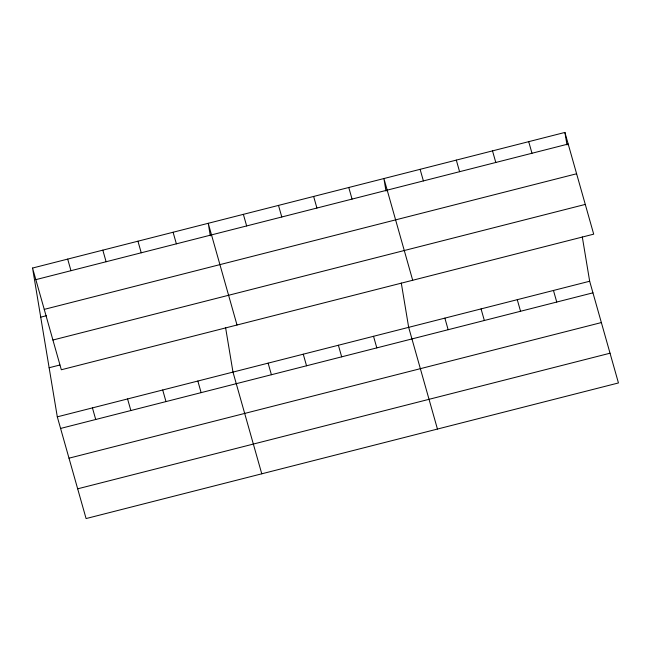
<?xml version="1.0" encoding="UTF-8"?>
<svg xmlns="http://www.w3.org/2000/svg" width="651" height="651" viewBox="0 0 651 651"><rect width="100%" height="100%" fill="white"/><g stroke="black" fill="none" stroke-linecap="round" stroke-linejoin="round"><path stroke-width="0.98" d="M32.55 268.049L564.913 132.438L593.696 234.157L61.332 369.76L32.55 268.049L57.304 416.843L86.087 518.562L618.45 382.951L589.668 281.24L582.303 236.948M35.829 279.645L568.193 144.034M44.244 309.38L576.607 173.768M40.72 317.151L46.579 315.662M52.918 340.025L585.282 204.414M49.134 367.742L59.876 365.008M57.304 416.843L589.668 281.24M60.584 428.439L592.947 292.828M68.998 458.182L601.361 322.57M77.672 488.82L610.036 353.208M528.71 141.666L531.989 153.254M553.464 290.46L556.751 302.048M492.514 150.886L495.793 162.473M517.268 299.68L520.548 311.268M456.31 160.105L459.59 171.693M481.065 308.899L484.344 320.495M420.107 169.325L423.394 180.921M444.869 318.119L448.148 329.715M412.693 280.264L383.911 178.545L385.994 191.069M437.448 429.058L408.665 327.347L401.293 283.055M348.773 187.496L352.053 199.092M373.528 336.298L376.807 347.886M313.636 196.447L316.915 208.043M338.39 345.242L341.669 356.838M278.498 205.399L281.785 216.986M303.26 354.193L306.54 365.789M243.368 214.35L246.648 225.938M268.122 363.144L271.402 374.732M237.013 325.012L208.23 223.301L210.314 235.817M261.767 473.806L232.985 372.095L225.62 327.811M173.093 232.252L176.372 243.84M197.847 381.047L201.126 392.634M137.955 241.204L141.234 252.791M162.709 389.998L165.989 401.586M102.825 250.155L106.105 261.743M127.58 398.949L130.859 410.537M67.688 259.098L70.967 270.694M92.442 407.9L95.721 419.488M564.913 132.438L566.997 144.953"/></g></svg>
